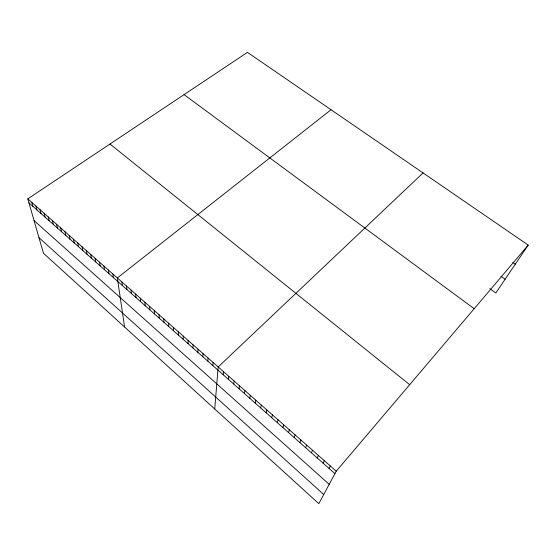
<?xml version="1.0" encoding="UTF-8"?>
<svg xmlns="http://www.w3.org/2000/svg" width="556" height="556" viewBox="0 0 556 556"><rect width="100%" height="100%" fill="white"/><g stroke="black" fill="none" stroke-linecap="round" stroke-linejoin="round"><path stroke-width="0.83" d="M188.088 343.684L188.102 340.411M192.988 348.021L193.036 344.769M197.915 352.386L198.005 349.154M202.87 356.771L203.003 353.567M207.861 361.178L208.034 358.008M212.872 365.619L213.087 362.47M214.727 408.987L218.174 366.967L423.067 172.923M223.151 374.709L223.449 371.623M228.412 379.366L228.759 376.308M233.708 384.05L234.097 381.02M239.031 388.769L239.469 385.767M244.397 393.509L244.876 390.534M249.79 398.284L250.318 395.344M255.218 403.086L255.788 400.174M260.681 407.916L261.299 405.039M266.171 412.781L266.845 409.932M271.703 417.674L272.426 414.859M277.27 422.602L278.042 419.822M282.872 427.557L283.692 424.812M288.508 432.547L289.377 429.83M294.18 437.565L295.104 434.882M299.892 442.618L300.865 439.97M305.633 447.705L306.662 445.092M311.416 452.82L312.5 450.242M317.24 457.97L318.373 455.433M323.099 463.155L324.287 460.653M328.992 468.374L330.243 465.907M528.2 245.099L336.234 471.196L318.817 503.653L43.486 253.258L27.8 198.874L247.441 52.347L528.2 245.099L495.813 292.977L489.78 288.627M331.022 109.734L117.358 277.944L124.565 326.991M512.778 262.404L515.301 264.169M500.949 276.262L505.112 279.223M184.057 94.631L474.185 308.719M109.998 144.039L409.668 384.703M27.8 198.874L336.234 471.196M28.954 202.864L334.927 473.622M34.062 220.586L329.194 484.311M38.996 237.683L323.731 494.492M31.838 202.44L32.964 206.415M35.897 206.026L36.995 209.987M39.976 209.626L41.047 213.573M44.077 213.247L45.126 217.181M48.205 216.889L49.22 220.801M52.347 220.551L53.341 224.45M56.517 224.235L57.483 228.113M60.708 227.932L61.646 231.796M64.927 231.657L65.83 235.501M69.166 235.396L70.042 239.226M73.427 239.156L74.268 242.972M77.708 242.944L78.528 246.732M82.017 246.746L82.802 250.52M86.347 250.568L87.104 254.328M90.704 254.419L91.427 258.151M95.083 258.283L95.778 262.001M99.489 262.175L100.149 265.872M103.916 266.081L104.549 269.764M108.371 270.014L108.969 273.677M112.854 273.969L113.417 277.611M121.889 281.948L122.383 285.548M126.441 285.972L126.907 289.544M131.021 290.017L131.452 293.568M135.629 294.082L136.025 297.62M140.265 298.176L140.626 301.686M144.921 302.29L145.248 305.779M149.613 306.425L149.905 309.894M154.325 310.589L154.582 314.036M159.065 314.772L159.287 318.199M163.832 318.984L164.013 322.383M168.635 323.217L168.774 326.594M173.458 327.477L173.562 330.834M178.309 331.765L178.379 335.094M183.188 336.074L183.216 339.375"/></g></svg>
